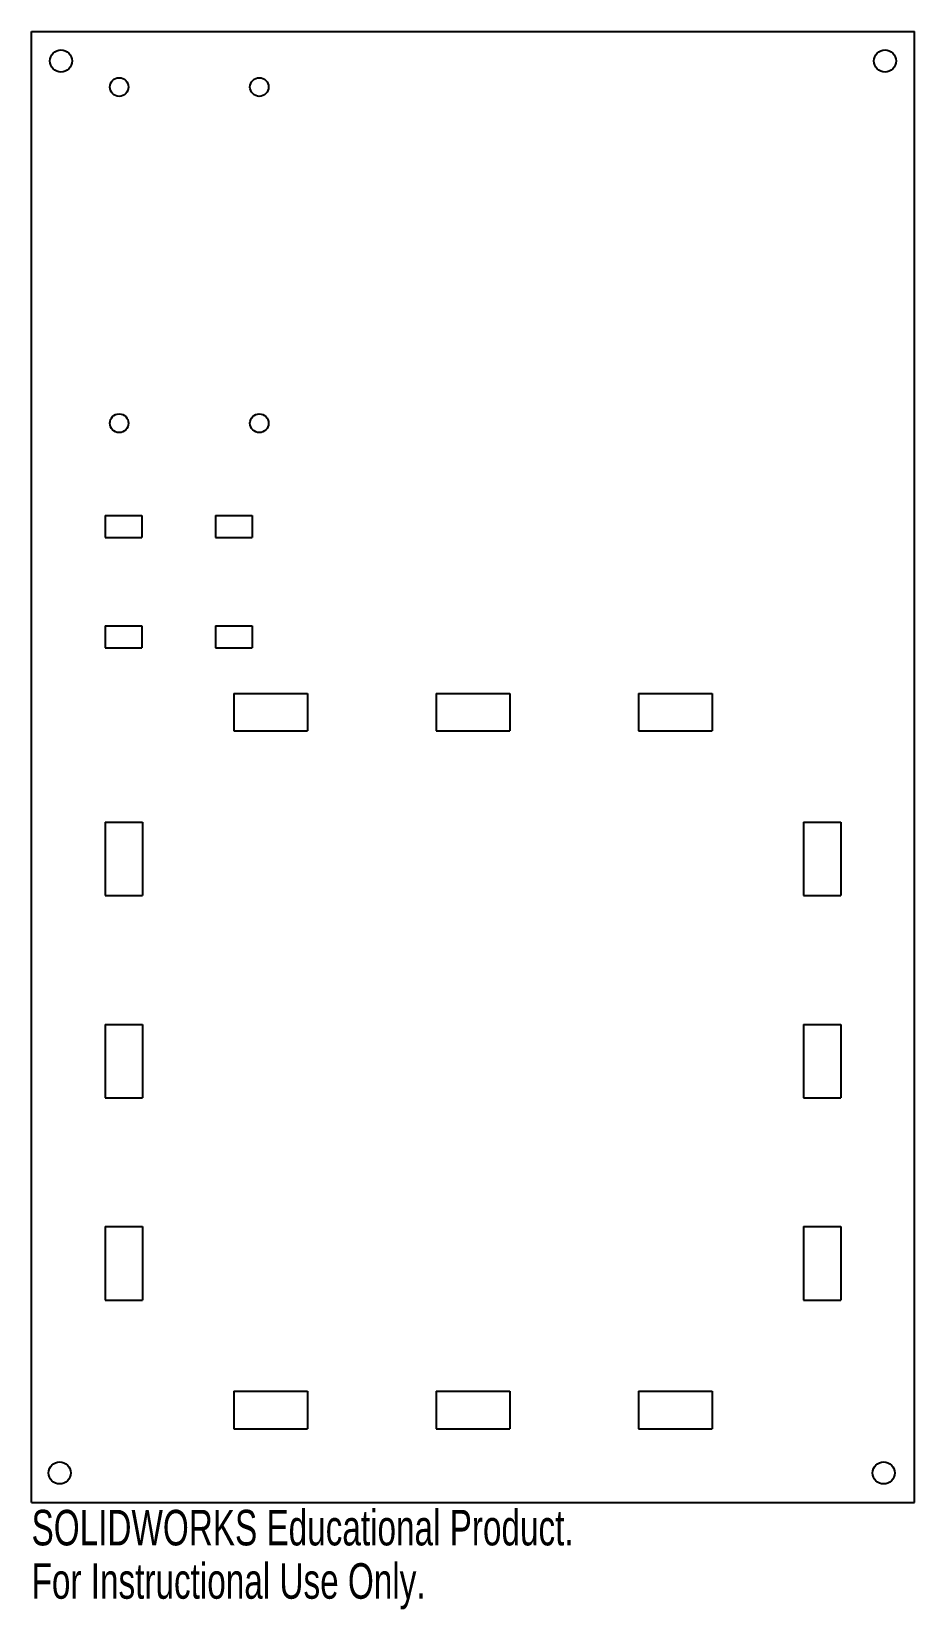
# Model space of a CAD drawing. Header units: millimetres. Extents: x -60 to 60, y -115 to 100.
import ezdxf

# ---------------------------------------------------------------- set-up
doc = ezdxf.new("R2010")
doc.units = ezdxf.units.MM
doc.styles.add('SLDTEXTSTYLE0', font='TXT', dxfattribs={"width": 0.7})

msp = doc.modelspace()

# ---------------------------------------------------------------- linework, layer by layer
at = {"color": 7, "linetype": 'Continuous', "lineweight": 25}
for p, q in [((-60, -100), (-60, 100)), ((-60, 100), (60, 100)), ((60, -100), (60, 100)), ((-50, 34.2), (-50, 31.2)), ((-50, 34.2), (-45, 34.2)), ((-45, 34.2), (-45, 31.2)), ((-35, 34.2), (-30, 34.2)), ((-35, 34.2), (-35, 31.2)), ((-30, 34.2), (-30, 31.2)), ((-50, 31.2), (-45, 31.2)), ((-35, 31.2), (-30, 31.2)), ((-50, 19.2), (-45, 19.2)), ((-50, 19.2), (-50, 16.2)), ((-45, 19.2), (-45, 16.2)), ((-35, 19.2), (-30, 19.2)), ((-35, 19.2), (-35, 16.2)), ((-30, 19.2), (-30, 16.2)), ((-50, 16.2), (-45, 16.2)), ((-35, 16.2), (-30, 16.2)), ((-32.5, 10), (-32.5, 4.9)), ((-32.5, 10), (-22.5, 10)), ((-22.5, 10), (-22.5, 4.9)), ((-5, 10), (-5, 4.9)), ((-5, 10), (5, 10)), ((5, 10), (5, 4.9)), ((22.5, 10), (22.5, 4.9)), ((22.5, 10), (32.5, 10)), ((32.5, 10), (32.5, 4.9)), ((-32.5, 4.9), (-22.5, 4.9)), ((-5, 4.9), (5, 4.9)), ((22.5, 4.9), (32.5, 4.9)), ((-50, -7.5), (-50, -17.5)), ((-50, -7.5), (-44.9, -7.5)), ((-44.9, -7.5), (-44.9, -17.5)), ((44.9, -7.5), (50, -7.5)), ((44.9, -7.5), (44.9, -17.5)), ((50, -7.5), (50, -17.5)), ((-50, -17.5), (-44.9, -17.5)), ((44.9, -17.5), (50, -17.5)), ((-50, -35), (-50, -45)), ((-50, -35), (-44.9, -35)), ((-44.9, -35), (-44.9, -45)), ((44.9, -35), (50, -35)), ((44.9, -35), (44.9, -45)), ((50, -35), (50, -45)), ((-50, -45), (-44.9, -45)), ((44.9, -45), (50, -45)), ((-50, -62.5), (-50, -72.5)), ((-50, -62.5), (-44.9, -62.5)), ((-44.9, -62.5), (-44.9, -72.5)), ((44.9, -62.5), (50, -62.5)), ((44.9, -62.5), (44.9, -72.5)), ((50, -62.5), (50, -72.5)), ((-50, -72.5), (-44.9, -72.5)), ((44.9, -72.5), (50, -72.5)), ((-32.5, -84.9), (-22.5, -84.9)), ((-32.5, -84.9), (-32.5, -90)), ((-22.5, -84.9), (-22.5, -90)), ((-5, -84.9), (5, -84.9)), ((-5, -84.9), (-5, -90)), ((5, -84.9), (5, -90)), ((22.5, -84.9), (32.5, -84.9)), ((22.5, -84.9), (22.5, -90)), ((32.5, -84.9), (32.5, -90)), ((-32.5, -90), (-22.5, -90)), ((-5, -90), (5, -90)), ((22.5, -90), (32.5, -90)), ((-60, -100), (60, -100))]:
    msp.add_line(p, q, dxfattribs=at)
for centre, radius in [((-56, 96), 1.5), ((56, 96), 1.5), ((-48.095, 92.46), 1.27), ((-29.045, 92.46), 1.27), ((-48.095, 46.74), 1.27), ((-29.045, 46.74), 1.27), ((-56.178, -96), 1.5), ((55.822, -96), 1.5)]:
    msp.add_circle(centre, radius, dxfattribs=at)

# ---------------------------------------------------------------- texts
at = {"color": 7, "linetype": 'Continuous', "char_height": 4.83362, "attachment_point": 1, "style": 'SLDTEXTSTYLE0'}
for s, insert in [('SOLIDWORKS Educational Product.', (-60, -101.02)), ('For Instructional Use Only.', (-60, -108.27))]:
    msp.add_mtext(s, dxfattribs=dict(at, insert=insert))

doc.saveas('drawing.dxf')
